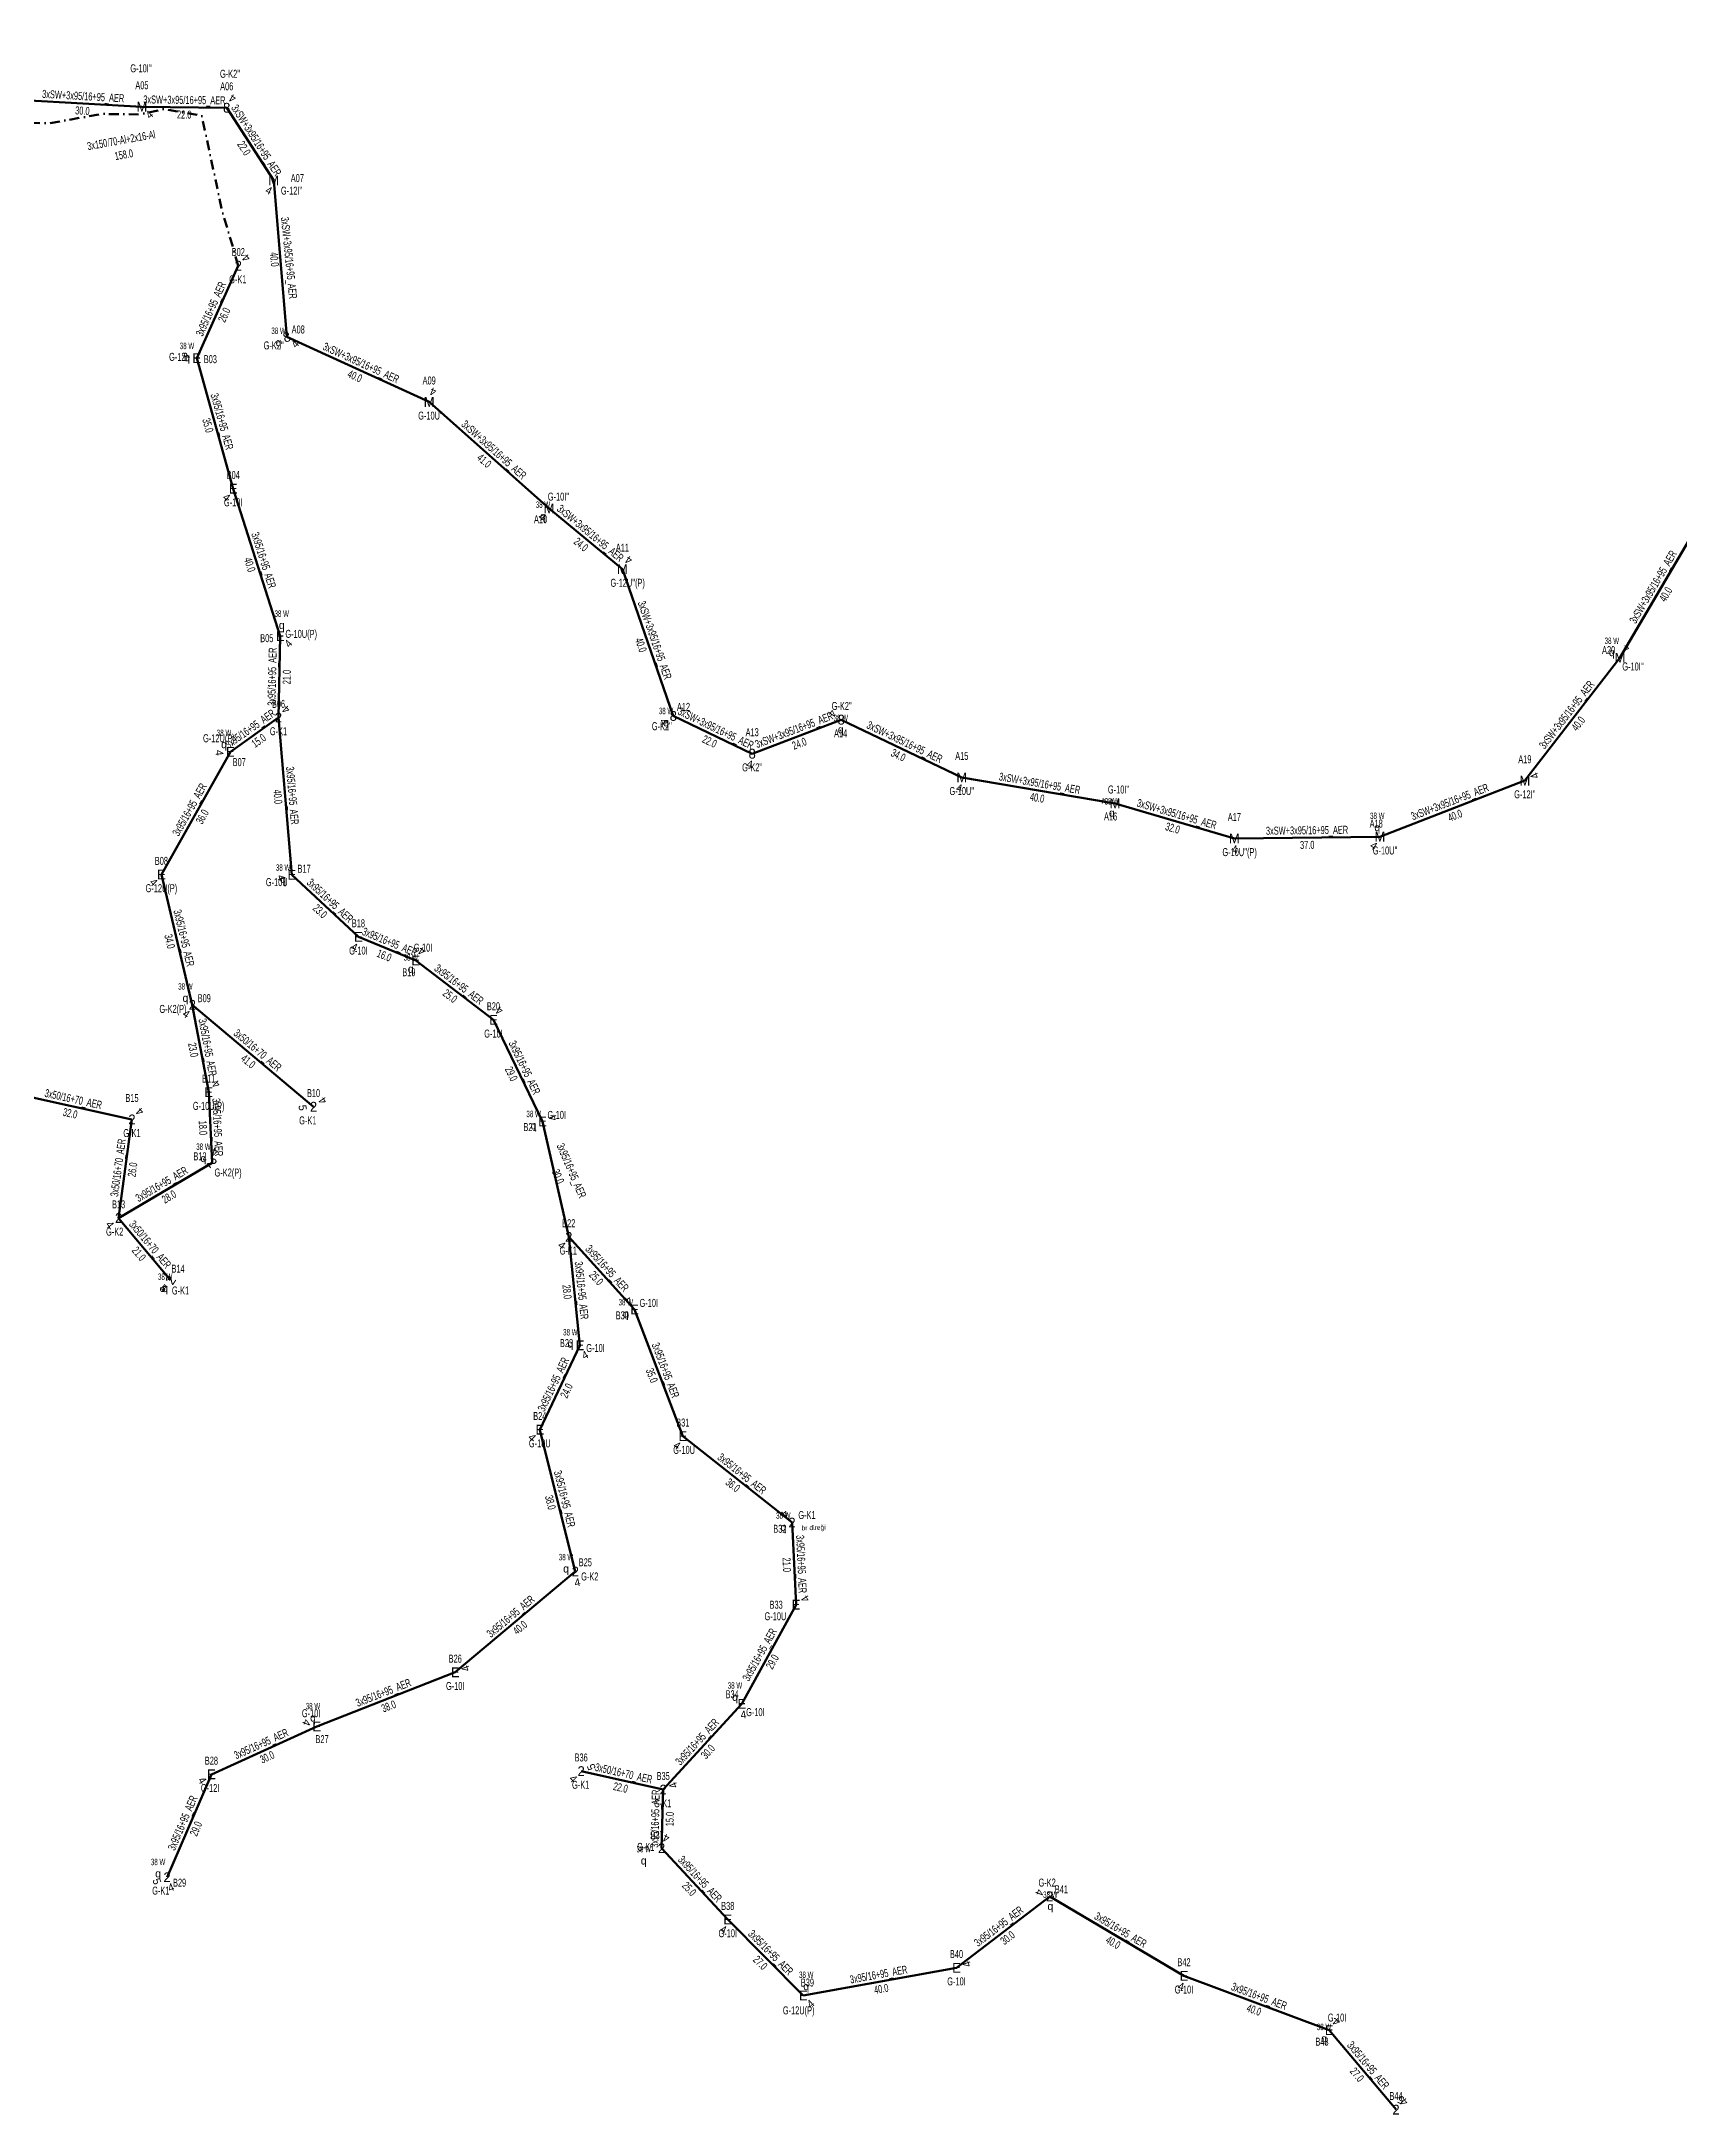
# Model space of a CAD drawing. Header units: millimetres. Extents: x 431745 to 436691, y 4033035 to 4040054.
# Drawn here: x 435484 to 435904, y 4036167 to 4036699 of the extents above; entities that cross this region are included whole.
import ezdxf
from ezdxf.enums import TextEntityAlignment as Align

# ---------------------------------------------------------------- set-up
doc = ezdxf.new("R2010")
doc.units = ezdxf.units.MM
doc.linetypes.add('DASHDOT', pattern=[5, 2.5, -1.25, 0, -1.25])
for name, color, linetype, lineweight in [('DIREK_AG_YENI', 108, 'Continuous', 25), ('DIREK_OG_YENI', 10, 'Continuous', 25), ('HAT_AG_HAVAI_YENI', 3, 'Continuous', 50), ('HAT_AG_YERALTI_YENI', 3, 'DASHDOT', 50), ('HAT_OG_HAVAI_YENI', 1, 'Continuous', 70), ('KULLANICI', 1, 'Continuous', 25)]:
    doc.layers.add(name, color=color, linetype=linetype, lineweight=lineweight)
doc.layers.add('LAMBA_GUCU', color=4, linetype='Continuous')
doc.styles.add('Direk', font='B_CAD')
doc.styles.get("Standard").update_dxf_attribs({"font": 'Arial'})

msp = doc.modelspace()

# ---------------------------------------------------------------- linework, layer by layer
at = {"layer": 'HAT_AG_HAVAI_YENI'}
for p, q in [((435534.701, 4036641.409), (435524.05, 4036617.713)), ((435524.05, 4036617.713), (435533.39732, 4036584.240561)), ((435533.39732, 4036584.240561), (435545.468, 4036546.433)), ((435545.468, 4036546.433), (435545.002619, 4036525.563244)), ((435545.002619, 4036525.563244), (435532.665, 4036516.808)), ((435545.002619, 4036525.563244), (435548.423859, 4036485.266348)), ((435532.665, 4036516.808), (435514.992692, 4036485.322978)), ((435522.918262, 4036451.921364), (435514.992692, 4036485.322978)), ((435548.423859, 4036485.266348), (435565.483099, 4036469.327624)), ((435565.483099, 4036469.327624), (435580.164802, 4036463.305574)), ((435580.164802, 4036463.305574), (435600.097498, 4036448.048566)), ((435522.918262, 4036451.921364), (435553.988, 4036425.793)), ((435522.918262, 4036451.921364), (435527.109422, 4036429.51097)), ((435600.097498, 4036448.048566), (435612.659192, 4036422.034494)), ((435507.449, 4036422.541), (435476.598575, 4036429.349478)), ((435527.109422, 4036429.51097), (435527.963913, 4036411.412439)), ((435504.024, 4036397.265), (435507.449, 4036422.541)), ((435612.659192, 4036422.034494), (435619.397429, 4036392.42644)), ((435527.963913, 4036411.412439), (435504.024, 4036397.265)), ((435504.024, 4036397.265), (435517.339, 4036381.358)), ((435636.277099, 4036373.802035), (435619.397429, 4036392.42644)), ((435619.397429, 4036392.42644), (435622.270243, 4036364.614687)), ((435636.277099, 4036373.802035), (435648.628, 4036341.329)), ((435622.270243, 4036364.614687), (435611.97432, 4036343.00261)), ((435611.97432, 4036343.00261), (435621.074, 4036306.612)), ((435648.628, 4036341.329), (435676.614, 4036319.176)), ((435676.614, 4036319.176), (435677.64, 4036298.137)), ((435621.074, 4036306.612), (435590.302514, 4036280.795546)), ((435677.64, 4036298.137), (435663.762, 4036272.717)), ((435590.302514, 4036280.795546), (435554.806235, 4036266.884697)), ((435663.762, 4036272.717), (435643.597, 4036250.723)), ((435554.806235, 4036266.884697), (435527.813, 4036254.638)), ((435527.813, 4036254.638), (435516.442, 4036228.248)), ((435622.572808, 4036255.465148), (435643.597, 4036250.723)), ((435643.191, 4036235.712), (435643.597, 4036250.723)), ((435643.191, 4036235.712), (435660.143759, 4036217.405505)), ((435718.770434, 4036205.06156), (435742.67, 4036223.346)), ((435742.67, 4036223.346), (435777.07221, 4036202.974966)), ((435660.143759, 4036217.405505), (435679.509, 4036197.928)), ((435679.509, 4036197.928), (435718.770434, 4036205.06156)), ((435777.07221, 4036202.974966), (435814.291421, 4036189.064761)), ((435814.291421, 4036189.064761), (435831.421151, 4036168.673001))]:
    msp.add_line(p, q, dxfattribs=at)
at = {"layer": 'HAT_AG_YERALTI_YENI', "flags": 128}
msp.add_lwpolyline([(435534.701, 4036641.409), (435530.490815, 4036655.730896), (435525.341308, 4036679.890368), (435515.529269, 4036681.527044), (435509.234457, 4036680.18415), (435499.63591, 4036680.310069), (435486.300744, 4036677.917202), (435471.109265, 4036678.336856), (435463.639421, 4036675.65107), (435458.603571, 4036681.442297), (435452.063605, 4036685.634803), (435431.808268, 4036690.338948), (435431.841521, 4036698.896746)], dxfattribs=at)
at = {"layer": 'HAT_OG_HAVAI_YENI'}
for p, q in [((435479.712, 4036683.863), (435509.99, 4036682.172)), ((435509.99, 4036682.172), (435531.74, 4036681.9)), ((435543.778, 4036663.22), (435531.74, 4036681.9)), ((435543.778, 4036663.22), (435547.120244, 4036623.151019)), ((435547.120244, 4036623.151019), (435583.621, 4036606.476)), ((435583.621, 4036606.476), (435614.342633, 4036579.158246)), ((435614.342633, 4036579.158246), (435633.15, 4036563.618)), ((435888.808553, 4036540.909013), (435908.993752, 4036575.303428)), ((435633.15, 4036563.618), (435646.193, 4036525.977)), ((435864.439, 4036509.389), (435888.808553, 4036540.909013)), ((435646.193, 4036525.977), (435666.404, 4036516.303)), ((435666.404, 4036516.303), (435689.212, 4036525.018)), ((435689.212, 4036525.018), (435720.126283, 4036510.230716)), ((435720.126283, 4036510.230716), (435759.406, 4036503.515)), ((435827.284, 4036495.03), (435864.439, 4036509.389)), ((435759.406, 4036503.515), (435789.988, 4036494.569)), ((435789.988, 4036494.569), (435827.284, 4036495.03))]:
    msp.add_line(p, q, dxfattribs=at)

# ---------------------------------------------------------------- texts
at = {"layer": 'DIREK_AG_YENI', "width": 0.53}
for s, p in [('B02', (435534.701, 4036644.909)), ('G-K1', (435534.574239, 4036637.909)), ('G-12I', (435519.327517, 4036618.042772)), ('B03', (435527.540146, 4036617.450542)), ('B04', (435533.39732, 4036587.740561)), ('G-10I', (435533.39732, 4036580.740561)), ('B05', (435542.005928, 4036545.919133)), ('G-10U(P)', (435550.822955, 4036547.027606)), ('B06', (435545.002619, 4036529.063244)), ('G-K1', (435545.002619, 4036522.063244)), ('G-12U(P)', (435529.715575, 4036520.264717)), ('B07', (435534.93678, 4036514.14548)), ('B08', (435514.992692, 4036488.822978)), ('B17', (435551.567134, 4036486.805772)), ('G-12U(P)', (435514.992692, 4036481.822978)), ('G-10U', (435544.554541, 4036483.371344)), ('B18', (435565.483099, 4036472.827624)), ('G-10I', (435565.483099, 4036465.827624)), ('G-10I', (435582.045616, 4036466.580805)), ('B19', (435578.421854, 4036460.270424)), ('B09', (435525.975586, 4036453.625117)), ('G-K2(P)', (435517.958386, 4036450.869763)), ('B20', (435600.097498, 4036451.548566)), ('G-10I', (435600.097498, 4036444.548566)), ('B11', (435527.109422, 4036433.01097)), ('B15', (435507.449, 4036428.041)), ('G-10U(P)', (435527.109422, 4036426.01097)), ('B10', (435553.988, 4036429.293)), ('G-K1', (435552.512314, 4036422.293)), ('B21', (435609.47388, 4036420.584051)), ('G-10I', (435616.304971, 4036423.694612)), ('G-K1', (435507.449, 4036419.041)), ('B12', (435524.88541, 4036413.077617)), ('G-K2(P)', (435532.083693, 4036408.933064)), ('B13', (435504.024, 4036400.765)), ('G-K2', (435503.012285, 4036393.765)), ('B22', (435619.397429, 4036395.92644)), ('G-K1', (435619.270668, 4036388.92644)), ('B14', (435519.269648, 4036384.277349)), ('G-K1', (435519.901691, 4036378.687307)), ('B30', (435633.109326, 4036372.313675)), ('G-10I', (435639.90028, 4036375.504367)), ('B23', (435618.820528, 4036365.205839)), ('G-10I', (435626.260041, 4036363.930984)), ('B24', (435611.97432, 4036346.50261)), ('B31', (435648.628, 4036344.829)), ('G-10U', (435611.97432, 4036339.50261)), ('G-10U', (435648.96521, 4036337.829)), ('G-K1', (435680.45009, 4036321.124508)), ('B32', (435673.49348, 4036317.59096)), ('B25', (435623.632566, 4036309.00025)), ('G-K2', (435624.779222, 4036305.368211)), ('B33', (435672.546159, 4036298.124006)), ('G-10U', (435672.35642, 4036295.163949)), ('B26', (435590.302514, 4036284.295546)), ('G-10I', (435590.302514, 4036277.295546)), ('B34', (435661.27605, 4036275.180747)), ('G-10I', (435553.365311, 4036270.309518)), ('G-10I', (435667.220417, 4036270.591884)), ('B27', (435556.163549, 4036263.658601)), ('B28', (435527.813, 4036258.138)), ('B36', (435622.572808, 4036258.965148)), ('G-12I', (435527.47579, 4036251.138)), ('G-K1', (435622.446047, 4036251.965148)), ('B35', (435643.597, 4036254.223)), ('G-K1', (435643.470239, 4036247.223)), ('G-K1', (435639.125022, 4036236.036762)), ('B37', (435642.059929, 4036239.024201)), ('G-K1', (435514.843109, 4036224.831676)), ('B29', (435519.656279, 4036226.862933)), ('G-K2', (435741.995708, 4036226.893053)), ('B41', (435745.658038, 4036225.168534)), ('B38', (435660.143759, 4036220.905505)), ('G-10I', (435660.143759, 4036213.905505)), ('B40', (435718.770434, 4036208.56156)), ('B42', (435777.07221, 4036206.474966)), ('B39', (435680.557614, 4036201.267223)), ('G-10I', (435718.770434, 4036201.56156)), ('G-10I', (435777.07221, 4036199.474966)), ('G-12U(P)', (435678.316008, 4036194.129018)), ('G-10I', (435816.301805, 4036192.282977)), ('B43', (435812.437088, 4036186.096353)), ('B44', (435831.421151, 4036172.173001))]:
    msp.add_text(s, height=2.05, dxfattribs=at).set_placement(p, align=Align.MIDDLE_CENTER)
at = {"layer": 'DIREK_AG_YENI', "color": 32, "style": 'Direk'}
for s, rotation, p in [('4', 493.9629, (435536.71641, 4036643.352739)), ('4', 255.748128, (435521.336176, 4036618.402318)), ('4', 322.801309, (435531.704493, 4036582.010239)), ('4', 407.529316, (435547.533344, 4036544.542404)), ('4', 496.78769, (435546.919789, 4036527.603945)), ('4', 275.583553, (435529.878285, 4036516.535568)), ('4', 285.473099, (435545.725343, 4036484.519348)), ('4', 315.000001, (435513.012793, 4036483.343079)), ('4', 338.472427, (435564.455642, 4036466.722949)), ('4', 506.350921, (435581.716295, 4036465.636425)), ('4', 326.281841, (435521.36396, 4036449.592385)), ('4', 507.887502, (435601.585932, 4036450.420183)), ('4', 496.351558, (435529.042071, 4036431.537018)), ('4', 483.569256, (435556.321011, 4036427.341245)), ('4', 495.000001, (435509.428899, 4036424.520899)), ('5', 275.353885, (435551.200215, 4036425.53174)), ('4', 468.651691, (435615.312137, 4036422.929974)), ('4', 525.831328, (435528.64929, 4036414.127261)), ('4', 306.938729, (435501.78602, 4036395.58231)), ('4', 320.373436, (435617.611642, 4036390.269831)), ('5', 320.169983, (435515.545566, 4036379.207745)), ('4', 318.226665, (435515.473681, 4036379.269799)), ('4', 213.676435, (435634.724493, 4036376.132145)), ('4', 387.401552, (435623.55887, 4036362.128839)), ('4', 315.000001, (435609.994421, 4036341.022711)), ('4', 328.163599, (435647.151012, 4036338.950238)), ('4', 219.281828, (435674.841221, 4036321.343315)), ('4', 370.719798, (435621.594817, 4036303.860864)), ('4', 482.079831, (435680.012465, 4036299.624081)), ('4', 469.997877, (435592.933689, 4036281.753105)), ('4', 248.610747, (435552.199087, 4036267.905863)), ('4', 367.957193, (435664.149613, 4036269.943959)), ('5', 111.981451, (435625.169262, 4036256.513206)), ('4', 303.344809, (435525.473942, 4036253.098906)), ('4', 313.9629, (435620.557397, 4036253.521409)), ('4', 472.967419, (435646.175035, 4036251.815581)), ('4', 515.625995, (435644.346535, 4036238.262439)), ('5', 291.688946, (435513.840229, 4036227.213211)), ('4', 380.803984, (435517.436482, 4036225.630557)), ('4', 249.090684, (435740.05439, 4036224.345292)), ('4', 336.400641, (435659.022811, 4036214.839677)), ('4', 468.708957, (435721.422482, 4036205.959691)), ('4', 344.684198, (435776.33262, 4036200.274409)), ('4', 401.432062, (435681.361848, 4036195.828726)), ('4', 499.01938, (435816.127671, 4036191.178569)), ('5', 153.978567, (435832.649532, 4036171.189165)), ('4', 493.9629, (435833.436562, 4036170.61674))]:
    msp.add_text(s, height=2, rotation=rotation, dxfattribs=at).set_placement(p, align=Align.MIDDLE_CENTER)
at = {"layer": 'DIREK_AG_YENI', "style": 'Direk'}
for s, p in [('2', (435534.701, 4036641.409)), ('E', (435524.05, 4036617.713)), ('E', (435533.39732, 4036584.240561)), ('E', (435545.468, 4036546.433)), ('2', (435545.002619, 4036525.563244)), ('E', (435532.665, 4036516.808)), ('E', (435514.992692, 4036485.322978)), ('E', (435548.423859, 4036485.266348)), ('E', (435565.483099, 4036469.327624)), ('E', (435580.164802, 4036463.305574)), ('2', (435522.918262, 4036451.921364)), ('E', (435600.097498, 4036448.048566)), ('E', (435527.109422, 4036429.51097)), ('2', (435553.988, 4036425.793)), ('2', (435507.449, 4036422.541)), ('E', (435612.659192, 4036422.034494)), ('2', (435504.024, 4036397.265)), ('2', (435619.397429, 4036392.42644)), ('E', (435636.277099, 4036373.802035)), ('E', (435622.270243, 4036364.614687)), ('E', (435611.97432, 4036343.00261)), ('E', (435648.628, 4036341.329)), ('2', (435676.614, 4036319.176)), ('2', (435621.074, 4036306.612)), ('E', (435677.64, 4036298.137)), ('E', (435590.302514, 4036280.795546)), ('E', (435663.762, 4036272.717)), ('E', (435554.806235, 4036266.884697)), ('2', (435622.572808, 4036255.465148)), ('E', (435527.813, 4036254.638)), ('2', (435643.597, 4036250.723)), ('2', (435643.191, 4036235.712)), ('2', (435516.442, 4036228.248)), ('2', (435742.67, 4036223.346)), ('E', (435660.143759, 4036217.405505)), ('E', (435718.770434, 4036205.06156)), ('E', (435777.07221, 4036202.974966)), ('E', (435679.509, 4036197.928)), ('E', (435814.291421, 4036189.064761)), ('2', (435831.421151, 4036168.673001))]:
    msp.add_text(s, height=2.5, dxfattribs=at).set_placement(p, align=Align.MIDDLE_CENTER)
at = {"layer": 'DIREK_AG_YENI', "color": 4, "style": 'Direk'}
for p in [(435521.557039, 4036617.90047), (435545.833517, 4036549.25918), (435531.0423, 4036518.7098), (435546.178663, 4036484.16676), (435578.919839, 4036461.13761), (435521.150496, 4036453.689131), (435610.383969, 4036420.998464), (435525.764982, 4036412.601852), (435515.959966, 4036379.272751), (435634.014404, 4036372.738921), (435619.806161, 4036365.036939), (435674.385057, 4036318.043828), (435618.696122, 4036307.383814), (435661.994233, 4036274.484767), (435553.836725, 4036269.189052), (435514.146086, 4036229.237333), (435638.605582, 4036232.529544), (435742.817976, 4036220.850383), (435680.25801, 4036200.313159), (435812.966897, 4036186.944469)]:
    msp.add_text('q', height=2, dxfattribs=at).set_placement(p, align=Align.MIDDLE_CENTER)
at = {"layer": 'DIREK_AG_YENI', "style": 'Direk'}
for rotation, p in [(312.529826, (435527.963913, 4036411.412439)), (56.472233, (435517.339, 4036381.358))]:
    msp.add_text('2', height=2.5, rotation=rotation, dxfattribs=at).set_placement(p, align=Align.MIDDLE_CENTER)
at = {"layer": 'DIREK_OG_YENI', "width": 0.53}
for s, p in [("G-10I''", (435509.762153, 4036692.005251)), ('A05', (435509.99, 4036687.672)), ('A06', (435531.74, 4036687.4)), ("G-K2''", (435532.579308, 4036690.611935)), ("G-12I''", (435548.360623, 4036660.647436)), ('A07', (435549.833609, 4036663.864602)), ('A08', (435550.055352, 4036625.057624)), ("G-K2''", (435543.772211, 4036620.976184)), ('A09', (435583.621, 4036611.976)), ("G-10U''", (435583.95821, 4036602.976)), ("G-10I''", (435616.760369, 4036582.208673)), ('A10', (435612.168617, 4036576.415317)), ('A11', (435633.15, 4036569.118)), ("G-12U''(P)", (435634.498925, 4036560.118)), ('A20', (435885.908923, 4036542.869152)), ("G-10I''", (435892.141746, 4036538.655787)), ('A12', (435648.803501, 4036528.308369)), ("G-K2''", (435689.355014, 4036528.538927)), ("G-K2''", (435643.255858, 4036523.353916)), ('A13', (435666.404, 4036521.803)), ('A14', (435689.069953, 4036521.520884)), ('A15', (435720.126283, 4036515.730716)), ("G-K2''", (435666.404, 4036512.803)), ('A19', (435864.439, 4036514.889)), ("G-10U''", (435720.126283, 4036506.730716)), ("G-10I''", (435760.313449, 4036507.122333)), ("G-12I''", (435864.439, 4036505.889)), ('A16', (435758.264417, 4036500.206407)), ('A17', (435789.988, 4036500.069)), ('A18', (435826.34156, 4036498.400728)), ("G-10U''(P)", (435791.336925, 4036491.069)), ("G-10U''", (435828.609451, 4036491.495461))]:
    msp.add_text(s, height=2.05, dxfattribs=at).set_placement(p, align=Align.MIDDLE_CENTER)
at = {"layer": 'DIREK_OG_YENI', "style": 'Direk'}
for s, p in [('M', (435509.99, 4036682.172)), ('8', (435531.74, 4036681.9)), ('M', (435543.778, 4036663.22)), ('M', (435583.621, 4036606.476)), ('M', (435614.342633, 4036579.158246)), ('M', (435633.15, 4036563.618)), ('M', (435888.808553, 4036540.909013)), ('8', (435646.193, 4036525.977)), ('8', (435689.212, 4036525.018)), ('8', (435666.404, 4036516.303)), ('M', (435720.126283, 4036510.230716)), ('M', (435864.439, 4036509.389)), ('M', (435759.406, 4036503.515)), ('M', (435789.988, 4036494.569)), ('M', (435827.284, 4036495.03))]:
    msp.add_text(s, height=2.5, dxfattribs=at).set_placement(p, align=Align.MIDDLE_CENTER)
at = {"layer": 'DIREK_OG_YENI', "color": 32, "style": 'Direk'}
for rotation, p in [(508.648078, (435533.196821, 4036684.291166)), (403.043457, (435511.901148, 4036680.125659)), (333.783592, (435542.541064, 4036660.708031)), (409.227181, (435549.240698, 4036621.322447)), (519.178213, (435584.616295, 4036609.093134)), (319.978228, (435612.542013, 4036577.014005)), (505.538513, (435634.734386, 4036565.926619)), (507.76694, (435890.301973, 4036543.277492)), (234.293009, (435686.938366, 4036526.652193)), (300.439466, (435643.778938, 4036524.558442)), (347.210942, (435665.784186, 4036513.572463)), (476.145382, (435866.952501, 4036510.622821)), (347.218365, (435719.506822, 4036507.500099)), (258.088847, (435756.666287, 4036504.092905)), (362.385754, (435790.104556, 4036491.771427)), (325.6321, (435825.703387, 4036492.718796))]:
    msp.add_text('4', height=2, rotation=rotation, dxfattribs=at).set_placement(p, align=Align.MIDDLE_CENTER)
at = {"layer": 'DIREK_OG_YENI', "style": 'Direk'}
msp.add_text('8', height=2.5, rotation=15.148382, dxfattribs=at).set_placement((435547.120244, 4036623.151019), align=Align.MIDDLE_CENTER)
at = {"layer": 'DIREK_OG_YENI', "color": 4, "style": 'Direk'}
for p in [(435545.023739, 4036621.789158), (435612.789764, 4036577.199011), (435886.737388, 4036542.309112), (435644.328356, 4036524.311736), (435689.110538, 4036522.52006), (435758.590583, 4036501.151719), (435826.610829, 4036497.437663)]:
    msp.add_text('q', height=2, dxfattribs=at).set_placement(p, align=Align.MIDDLE_CENTER)
at = {"layer": 'HAT_AG_HAVAI_YENI', "lineweight": 30, "width": 0.53}
for s, rotation, p in [('3x95/16+95_AER', 425.796791, (435528.600217, 4036629.909478, 217762.025)), ('3x95/16+95_AER', 285.602352, (435529.542405, 4036601.205455)), ('3x95/16+95_AER', 287.706269, (435540.242224, 4036565.595533)), ('3x95/16+95_AER', 448.722555, (435544.385521, 4036536.017072, 217772.501309)), ('3x95/16+95_AER', 395.360964, (435538.341893, 4036521.878816, 217766.3325)), ('3x95/16+95_AER', 274.852822, (435547.560192, 4036505.486703, 217774.211929)), ('3x95/16+95_AER', 420.694827, (435523.087624, 4036501.481531, 217757.496346)), ('3x95/16+95_AER', 316.944852, (435557.533776, 4036477.918078)), ('3x95/16+95_AER', 283.348344, (435519.782514, 4036468.818411, 217757.496346)), ('3x95/16+95_AER', 337.697847, (435573.146518, 4036467.103015)), ('3x95/16+95_AER', 322.568611, (435590.647789, 4036456.35204)), ('3x95/16+95_AER', 280.593006, (435525.849357, 4036440.872424)), ('3x50/16+70_AER', 319.937553, (435539.00021, 4036439.507724, 217776.994)), ('3x95/16+95_AER', 295.775001, (435607.143778, 4036435.411143)), ('3x50/16+70_AER', 347.554897, (435492.20719, 4036426.775271)), ('3x95/16+95_AER', 272.703114, (435528.385722, 4036420.501791, 217763.981957)), ('3x50/16+70_AER', 82.282196, (435504.894424, 4036410.017154)), ('3x95/16+95_AER', 293.189617, (435619.170212, 4036408.994131)), ('3x95/16+95_AER', 390.580728, (435515.561671, 4036405.070726, 217752.012154)), ('3x50/16+70_AER', 309.930887, (435511.3331, 4036389.857255, 217758.669303)), ('3x95/16+95_AER', 312.186643, (435628.467081, 4036383.685053, 217809.698714)), ('3x95/16+95_AER', 275.897451, (435621.679337, 4036378.6079, 217811.135122)), ('3x95/16+95_AER', 290.823541, (435643.246847, 4036357.867788, 217824.31382)), ('3x95/16+95_AER', 424.52702, (435616.354912, 4036354.174221, 217805.98716)), ('3x95/16+95_AER', 321.635028, (435663.148266, 4036330.918829, 217838.306878)), ('3x95/16+95_AER', 284.038693, (435617.348555, 4036325.013614)), ('3x95/16+95_AER', 272.672826, (435678.007447, 4036308.489968, 217838.819907)), ('3x95/16+95_AER', 399.996408, (435605.141711, 4036294.355064)), ('3x95/16+95_AER', 420.723043, (435669.201379, 4036284.824243, 217831.122898)), ('3x95/16+95_AER', 381.400013, (435572.244229, 4036274.631519, 217777.403117)), ('3x95/16+95_AER', 407.484734, (435653.053207, 4036262.294447, 217821.79874)), ('3x95/16+95_AER', 384.403561, (435540.958431, 4036261.535408, 217763.9065)), ('3x50/16+70_AER', 347.289686, (435633.272163, 4036253.923273, 217821.79874)), ('3x95/16+95_AER', 426.688276, (435521.346629, 4036241.779516)), ('3x95/16+95_AER', 88.447028, (435642.544312, 4036243.240676, 217821.79874)), ('3x95/16+95_AER', 312.801738, (435652.290793, 4036227.136409, 217830.07188)), ('3x95/16+95_AER', 37.418392, (435730.203637, 4036214.878954, 217871.334906)), ('3x95/16+95_AER', 314.834402, (435670.429155, 4036208.266054, 217839.7545)), ('3x95/16+95_AER', 329.368315, (435760.304101, 4036213.891961)), ('3x95/16+95_AER', 10.297949, (435698.987765, 4036202.331088, 217859.385217)), ('3x95/16+95_AER', 339.507412, (435795.979389, 4036196.816074, 217907.14571)), ('3x95/16+95_AER', 310.031333, (435823.507125, 4036179.415607, 217915.710576))]:
    msp.add_text(s, height=2.05, rotation=rotation, dxfattribs=at).set_placement(p, align=Align.CENTER)
for s, rotation, p in [('26.0', 425.796791, (435530.150783, 4036629.212522, 217762.025)), ('35.0', 285.602352, (435527.905047, 4036600.748224)), ('40.0', 287.706269, (435538.622756, 4036565.078499)), ('21.0', 448.722555, (435546.085098, 4036535.979172, 217772.501309)), ('15.0', 395.360964, (435539.325726, 4036520.492428, 217766.3325)), ('40.0', 274.852822, (435545.866286, 4036505.342889, 217774.211929)), ('36.0', 420.694827, (435524.570067, 4036500.649447, 217757.496346)), ('23.0', 316.944852, (435556.373182, 4036476.675894)), ('34.0', 283.348344, (435518.12844, 4036468.425931, 217757.496346)), ('16.0', 337.697847, (435572.501383, 4036465.530183)), ('25.0', 322.568611, (435589.614511, 4036455.002101)), ('23.0', 280.593006, (435524.178328, 4036440.55991)), ('41.0', 319.937553, (435537.906052, 4036438.20664, 217776.994)), ('29.0', 295.775001, (435605.612913, 4036434.671918)), ('32.0', 347.554897, (435491.840833, 4036425.115216)), ('18.0', 272.703114, (435526.687614, 4036420.421618, 217763.981957)), ('26.0', 82.282196, (435506.579025, 4036409.788855)), ('30.0', 293.189617, (435617.607561, 4036408.324713)), ('28.0', 390.580728, (435516.426549, 4036403.607174, 217752.012154)), ('21.0', 309.930887, (435510.029507, 4036388.766088, 217758.669303)), ('28.0', 275.897451, (435619.988335, 4036378.433227, 217811.135122)), ('25.0', 312.186643, (435627.207447, 4036382.543422, 217809.698714)), ('35.0', 290.823541, (435641.657891, 4036357.263453, 217824.31382)), ('24.0', 424.52702, (435617.889652, 4036353.443076, 217805.98716)), ('38.0', 284.038693, (435615.699331, 4036324.601233)), ('36.0', 321.635028, (435662.09313, 4036329.585904, 217838.306878)), ('21.0', 272.672826, (435676.309296, 4036308.410693, 217838.819907)), ('40.0', 399.996408, (435606.234369, 4036293.05272)), ('29.0', 420.723043, (435670.684231, 4036283.992889, 217831.122898)), ('38.0', 381.400013, (435572.86452, 4036273.048724, 217777.403117)), ('30.0', 407.484734, (435654.306273, 4036261.145609, 217821.79874)), ('30.0', 384.403561, (435541.660804, 4036259.987289, 217763.9065)), ('22.0', 347.289686, (435632.898125, 4036252.264931, 217821.79874)), ('29.0', 426.688276, (435522.90785, 4036241.106769)), ('15.0', 88.447028, (435644.243688, 4036243.194604, 217821.79874)), ('25.0', 312.801738, (435651.043487, 4036225.981321, 217830.07188)), ('30.0', 37.418392, (435731.23661, 4036213.52878, 217871.334906)), ('40.0', 329.368315, (435759.437921, 4036212.429179)), ('27.0', 314.834402, (435669.223604, 4036207.067452, 217839.7545)), ('40.0', 10.297949, (435699.291669, 4036200.658472, 217859.385217)), ('40.0', 339.507412, (435795.384242, 4036195.223654, 217907.14571)), ('27.0', 310.031333, (435822.205447, 4036178.322156, 217915.710576))]:
    msp.add_text(s, height=2.05, rotation=rotation, dxfattribs=at).set_placement(p, align=Align.TOP_CENTER)
at = {"layer": 'HAT_AG_YERALTI_YENI', "lineweight": 30, "width": 0.53}
msp.add_text('3x150/70-Al+2x16-Al', height=2.05, rotation=370.17291, dxfattribs=at).set_placement((435504.874864, 4036672.574432), align=Align.CENTER)
msp.add_text('158.0', height=2.05, rotation=370.17291, dxfattribs=at).set_placement((435505.175117, 4036670.901157), align=Align.TOP_CENTER)
at = {"layer": 'HAT_OG_HAVAI_YENI', "lineweight": 30, "width": 0.53}
for rotation, p in [(356.803017, (435494.898496, 4036683.866305)), (359.282968, (435520.875581, 4036682.885857)), (302.799789, (435538.47337, 4036673.020361)), (275.841473, (435546.669827, 4036643.308038)), (335.447229, (435565.723888, 4036615.586647, 217791.810564)), (318.356423, (435599.546637, 4036593.452322, 217807.171316)), (320.432955, (435624.287616, 4036572.043306)), (59.592422, (435898.168073, 4036558.536446)), (289.112584, (435640.474727, 4036545.075576)), (52.290491, (435875.95116, 4036525.66886)), (334.421804, (435656.665511, 4036521.90653)), (20.91063, (435677.504451, 4036521.454289)), (334.437414, (435705.035924, 4036518.390923)), (350.297885, (435739.909626, 4036507.710669)), (21.130422, (435845.555025, 4036503.002044)), (343.693884, (435774.935925, 4036499.857633, 217894.994034)), (0.707854, (435808.625639, 4036495.649043, 217913.642106))]:
    msp.add_text('3xSW+3x95/16+95_AER', height=2.05, rotation=rotation, dxfattribs=at).set_placement(p, align=Align.CENTER)
for s, rotation, p in [('30.0', 356.803017, (435494.803689, 4036682.168951)), ('22.0', 359.282968, (435520.854307, 4036681.18599)), ('22.0', 302.799789, (435537.044403, 4036672.099462)), ('40.0', 275.841473, (435544.978654, 4036643.135018)), ('40.0', 335.447229, (435565.017485, 4036614.040363, 217791.810564)), ('41.0', 318.356423, (435598.416996, 4036592.181924, 217807.171316)), ('24.0', 320.432955, (435623.204749, 4036570.732811)), ('40.0', 59.592422, (435899.634232, 4036557.675995)), ('40.0', 289.112584, (435638.868436, 4036544.518953)), ('40.0', 52.290491, (435877.296068, 4036524.629041)), ('22.0', 334.421804, (435655.931549, 4036520.373135)), ('24.0', 20.91063, (435678.1112, 4036519.866254)), ('34.0', 334.437414, (435704.30238, 4036516.857328)), ('40.0', 350.297885, (435739.623132, 4036506.034984)), ('40.0', 21.130422, (435846.167862, 4036501.416348)), ('32.0', 343.693884, (435774.458618, 4036498.226015, 217894.994034)), ('37.0', 0.707854, (435808.646641, 4036493.949172, 217913.642106))]:
    msp.add_text(s, height=2.05, rotation=rotation, dxfattribs=at).set_placement(p, align=Align.TOP_CENTER)
at = {"layer": 'KULLANICI'}
msp.add_text('br direği', height=1.225, rotation=1.7357, dxfattribs=at).set_placement((435682.159021, 4036317.881621), align=Align.MIDDLE_CENTER)
at = {"layer": 'LAMBA_GUCU', "width": 0.55}
for p in [(435545.023081, 4036624.731264), (435521.556381, 4036620.842575), (435612.789107, 4036580.141116), (435545.832859, 4036552.201285), (435886.736731, 4036545.251217), (435644.327698, 4036527.253841), (435531.041642, 4036521.651905), (435689.10988, 4036525.462165), (435758.589925, 4036504.093825), (435826.610171, 4036500.379768), (435546.178005, 4036487.108865), (435578.919181, 4036464.079715), (435521.149838, 4036456.631236), (435610.383311, 4036423.940569), (435525.764325, 4036415.543957), (435515.959308, 4036382.214856), (435634.013746, 4036375.681026), (435619.805503, 4036367.979044), (435674.384399, 4036320.985933), (435618.695464, 4036310.325919), (435661.993575, 4036277.426872), (435553.836067, 4036272.131157), (435638.604924, 4036235.471649), (435514.145428, 4036232.179439), (435742.817319, 4036223.792489), (435680.257352, 4036203.255264), (435812.96624, 4036189.886575)]:
    msp.add_text('38 W', height=1.65, dxfattribs=at).set_placement(p, align=Align.MIDDLE_CENTER)

doc.saveas('drawing.dxf')
